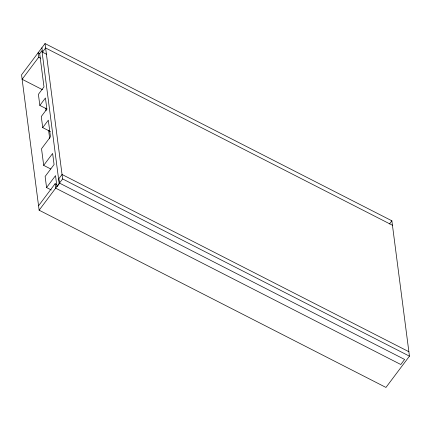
<?xml version="1.0" encoding="UTF-8"?>
<svg xmlns="http://www.w3.org/2000/svg" width="431" height="431" viewBox="0 0 431 431"><rect width="100%" height="100%" fill="white"/><g stroke="black" fill="none" stroke-linecap="round" stroke-linejoin="round"><path stroke-width="0.65" d="M45.039 43.563L21.55 74.843L39.129 210.204L385.96 387.437L409.45 356.157L391.871 220.796L45.039 43.563L62.619 178.924L39.129 210.204M39.9 53.719L38.106 52.797L38.682 57.237L22.126 79.282L42.491 89.691M46.677 54.311L42.486 52.173L45.616 47.997L392.447 225.23M46.941 109.059L39.841 105.428L45.433 97.982L46.871 109.075L41.279 116.526L42.717 127.619L50.416 131.552M42.717 127.619L48.315 120.174L50.475 136.816L41.527 148.733L43.687 165.375L50.793 169.006M43.687 165.375L52.636 153.458L54.074 164.55L45.126 176.468L46.57 187.566L51.305 189.985M46.57 187.566L55.518 175.649L56.957 186.742M38.553 205.77L55.109 183.719L56.908 184.64M57.334 186.246L59.198 183.762L41.904 50.621L39.668 53.6L43.989 86.884L38.397 94.335L39.841 105.428M389.479 223.975L391.871 220.796M38.682 57.237L40.476 58.153M408.874 351.718L62.042 174.485L58.912 178.655L59.489 183.094L404.601 359.449L400.798 364.513L55.685 188.158L55.109 183.719M62.619 178.924L409.45 356.157M41.909 47.733L42.486 52.173M45.718 108.116L46.069 110.772M48.655 130.706L49.689 138.68"/></g></svg>
